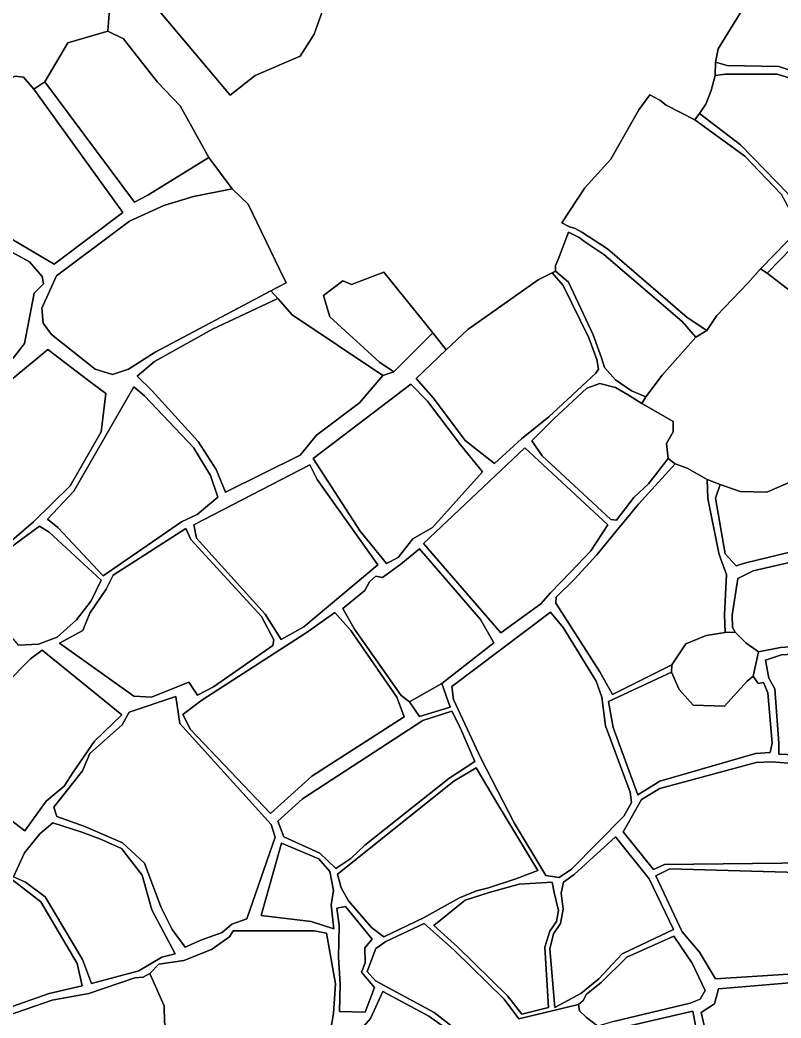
# Model space of a CAD drawing. Extents: x 542555 to 550520, y 1840485 to 1846995.
# Drawn here: x 549006.2 to 549126.2, y 1843764.8 to 1843922.2 of the extents above; entities that cross this region are included whole.
import ezdxf

# ---------------------------------------------------------------- set-up
doc = ezdxf.new("R2010")
doc.units = 0
doc.layers.add('Level 30', color=7, linetype='Continuous')

msp = doc.modelspace()

# ---------------------------------------------------------------- linework, layer by layer
at = {"layer": 'Level 30'}
for points in [[(549027.87, 1843923.97), (549039.65, 1843934.9), (549045.24, 1843930.68), (549053.9, 1843926.42), (549054.18, 1843924.35), (549052.6, 1843919.96), (549050.39, 1843916.44), (549043.28, 1843913.44), (549039.36, 1843910.34)], [(549039.65, 1843934.9), (549027.87, 1843923.97), (549039.36, 1843910.34), (549043.28, 1843913.44), (549050.39, 1843916.44), (549052.6, 1843919.96), (549054.18, 1843924.35), (549053.9, 1843926.42), (549045.24, 1843930.68)], [(549135.2, 1843912.94), (549132.82, 1843912.63), (549131.93, 1843913.51), (549128.88, 1843913.85), (549125.86, 1843914.86), (549117.75, 1843915.01), (549115.87, 1843915.53), (549116.29, 1843917.6), (549123.69, 1843929.6), (549125.87, 1843931.42), (549127.87, 1843930.18), (549134, 1843926.65), (549141.52, 1843918.55), (549137.9, 1843914.57)], [(549022.54, 1843919.18), (549027.9, 1843912.37), (549031.45, 1843908.61), (549035.99, 1843900.48), (549026.38, 1843894.54), (549024.26, 1843893.42), (549010.13, 1843912.41), (549013.78, 1843918.58), (549020.06, 1843920.4)], [(549008.41, 1843911.26), (549022.46, 1843891.79), (549011.59, 1843883.68), (549003.14, 1843888.68), (549000.16, 1843892.86), (549000.01, 1843893.31), (549000, 1843893.33), (548994.93, 1843907.58), (549005.41, 1843913.33), (549006.78, 1843913.16)], [(549151.96, 1843887.47), (549151.2, 1843884.9), (549146.91, 1843876.02), (549140.65, 1843881.83), (549131.66, 1843888.14), (549127.36, 1843894.75), (549119.84, 1843902.47), (549113.38, 1843907.45), (549114.35, 1843908.89), (549115.18, 1843911.04), (549115.82, 1843913.41), (549117.48, 1843913.61), (549125.61, 1843913.64), (549127.84, 1843912.97), (549129.31, 1843909.77), (549130.13, 1843906.54), (549131.8, 1843903.77), (549135.4, 1843899.61), (549147.84, 1843889.68)], [(549120.52, 1843900.69), (549126.26, 1843894.7), (549129.16, 1843889.28), (549123, 1843882.92), (549120.98, 1843880.65), (549116.11, 1843875.58), (549114.5, 1843873.23), (549111.42, 1843875.24), (549098.87, 1843886.07), (549094.79, 1843888.71), (549093.74, 1843889.3), (549092.89, 1843889.56), (549091.68, 1843890.21), (549095.26, 1843895.72), (549099.4, 1843900.22), (549103.8, 1843908.01), (549105.53, 1843910.36), (549107.11, 1843909.54), (549108.12, 1843908.74), (549112.61, 1843906.43)], [(549048.21, 1843880.73), (549045.79, 1843879.45), (549027.52, 1843869.78), (549023.33, 1843867.13), (549020.81, 1843866.26), (549018.05, 1843867.1), (549011.17, 1843872.56), (549009.9, 1843874.38), (549009.67, 1843876.75), (549011.98, 1843881.85), (549023.51, 1843890.46), (549028.89, 1843892.92), (549033.58, 1843894.34), (549039.7, 1843895.56), (549042.2, 1843893.15), (549047.14, 1843882.89)], [(549090.64, 1843882.57), (549090.66, 1843883.48), (549091.08, 1843884.43), (549092.7, 1843888.72), (549094.38, 1843887.85), (549095.29, 1843887.21), (549098.28, 1843885.2), (549110.64, 1843874.61), (549112.79, 1843872.16), (549107.49, 1843866.18), (549104.91, 1843862.77), (549102.64, 1843863.67), (549100.14, 1843865.44), (549098.39, 1843867.36), (549097.92, 1843868.91), (549096.59, 1843872.52), (549092.71, 1843880.85)], [(549146.07, 1843874.62), (549145.33, 1843872.94), (549140.77, 1843868.56), (549136.43, 1843872.69), (549124.03, 1843882.25), (549129.87, 1843888.23), (549131.54, 1843886.49), (549138.28, 1843881.57)], [(549007.73, 1843884.05), (549009.73, 1843881.73), (549009.95, 1843880.57), (549008.46, 1843879.11), (549006.93, 1843871.17), (549005.16, 1843868.85), (549000, 1843864.36), (548995.15, 1843860.15), (548984.82, 1843873.93), (548993.82, 1843882.42), (549000, 1843886.91), (549000, 1843886.9), (549001.02, 1843887.64)], [(549065.19, 1843866.69), (549062.89, 1843868.19), (549055.08, 1843875.34), (549054.08, 1843878.75), (549057.15, 1843881.06), (549058.49, 1843880.46), (549063.57, 1843882.4), (549071.29, 1843872.82)], [(549097.42, 1843867.12), (549097.02, 1843866.5), (549089.62, 1843859.61), (549085.32, 1843856.14), (549081.05, 1843852.25), (549076.39, 1843855.86), (549071.41, 1843862.52), (549068.69, 1843865.63), (549073.44, 1843870.16), (549076.81, 1843873.37), (549087.92, 1843881.2), (549090.14, 1843882.29), (549091.85, 1843880.31), (549095.9, 1843872.03), (549097.15, 1843868.62)], [(549046.86, 1843878.25), (549049.14, 1843875.69), (549063.42, 1843866.12), (549059.75, 1843861.79), (549052.96, 1843856.71), (549050.42, 1843853.53), (549038.6, 1843847.73), (549037.17, 1843851.31), (549034.33, 1843855.69), (549026.99, 1843863.74), (549024.68, 1843865.99), (549027.41, 1843868.32), (549036.56, 1843873.41)], [(549016.88, 1843865.43), (549019.76, 1843863.3), (549019, 1843857.23), (549014.12, 1843848.74), (549008.37, 1843843.03), (549001.04, 1843836.79), (549000, 1843836.24), (548998.54, 1843835.48), (548996.01, 1843835.44), (548992.15, 1843841.05), (548990.43, 1843843.8), (548987.51, 1843846.95), (548993.63, 1843852.6), (548997.87, 1843858.99), (549000, 1843861.17), (549001.49, 1843862.68), (549009.02, 1843868.88), (549010.61, 1843870.2)], [(549025.87, 1843862.92), (549033.58, 1843854.77), (549036.24, 1843850.34), (549037.4, 1843846.95), (549034.16, 1843844.17), (549031.7, 1843843.03), (549019.32, 1843834.53), (549012.19, 1843842.12), (549010.58, 1843843.44), (549014.7, 1843847.85), (549024.15, 1843864.31)], [(549033.58, 1843854.77), (549025.87, 1843862.92), (549024.15, 1843864.31), (549014.7, 1843847.85), (549010.58, 1843843.44), (549012.19, 1843842.12), (549019.32, 1843834.53), (549031.7, 1843843.03), (549034.16, 1843844.17), (549037.4, 1843846.95), (549036.24, 1843850.34)], [(549075.66, 1843855.17), (549079.15, 1843850.9), (549071.24, 1843842.15), (549068.17, 1843840.35), (549065.86, 1843837.41), (549064.03, 1843836.49), (549059.84, 1843841.59), (549052.45, 1843853.02), (549067.86, 1843864.73), (549070.5, 1843862.08)], [(549079.15, 1843850.9), (549075.66, 1843855.17), (549070.5, 1843862.08), (549067.86, 1843864.73), (549052.45, 1843853.02), (549059.84, 1843841.59), (549064.03, 1843836.49), (549065.86, 1843837.41), (549068.17, 1843840.35), (549071.24, 1843842.15)], [(549108.17, 1843855.37), (549108.43, 1843853.03), (549105.31, 1843849.03), (549103.01, 1843846.88), (549100.26, 1843843.29), (549099.37, 1843843.39), (549088.54, 1843853.43), (549086.93, 1843855.79), (549090.37, 1843859.26), (549095.6, 1843864.1), (549097.66, 1843864.85), (549100.11, 1843864.2), (549101.99, 1843863.11), (549104.25, 1843861.72), (549104.76, 1843861.42), (549109.23, 1843858.85), (549109.21, 1843857.21)], [(549085.84, 1843854.69), (549098.91, 1843842.54), (549096.23, 1843838.47), (549093.01, 1843835.12), (549089.89, 1843831.82), (549088.32, 1843830.11), (549082.05, 1843825.51), (549069.85, 1843839.63)], [(549098.91, 1843842.54), (549085.84, 1843854.69), (549069.85, 1843839.63), (549082.05, 1843825.51), (549088.32, 1843830.11), (549089.89, 1843831.82), (549093.01, 1843835.12), (549096.23, 1843838.47)], [(549059.55, 1843840.64), (549062.62, 1843836.28), (549050.95, 1843826.47), (549047.41, 1843824.51), (549044.86, 1843828.48), (549034.07, 1843840.45), (549033.65, 1843842.58), (549051.9, 1843852.04), (549053.06, 1843849.72)], [(549062.62, 1843836.28), (549059.55, 1843840.64), (549053.06, 1843849.72), (549051.9, 1843852.04), (549033.65, 1843842.58), (549034.07, 1843840.45), (549044.86, 1843828.48), (549047.41, 1843824.51), (549050.95, 1843826.47)], [(549116.41, 1843838.09), (549116.71, 1843837.15), (549117.64, 1843834.74), (549117.31, 1843828.39), (549117.39, 1843825.57), (549114.44, 1843825.1), (549111.19, 1843823.79), (549108.98, 1843820.49), (549099.62, 1843815.83), (549097.63, 1843819.39), (549090.72, 1843830.21), (549090.78, 1843831.17), (549093.59, 1843833.94), (549097.19, 1843837.82), (549100.2, 1843841.58), (549103.75, 1843845.84), (549109.51, 1843852.19), (549111.4, 1843851.49), (549114.58, 1843849.72), (549114.69, 1843846.71)], [(549119.14, 1843836.09), (549117.43, 1843837.98), (549115.9, 1843846.79), (549116.62, 1843848.92), (549119.77, 1843847.8), (549123.97, 1843847.73), (549128.32, 1843849.61), (549129.69, 1843847.85), (549131.06, 1843841.63), (549131.29, 1843839.16), (549120.47, 1843836.53)], [(549000, 1843833.62), (549000.19, 1843833.97), (549005.32, 1843839.43), (549009.3, 1843842.38), (549010.8, 1843841.4), (549019.02, 1843833.83), (549017.45, 1843830.58), (549015.11, 1843827.6), (549012.06, 1843824.87), (549009.14, 1843823.74), (549006, 1843823.59), (549000.18, 1843830.48), (549000, 1843830.78), (548999.18, 1843832.18)], [(549046.08, 1843823.53), (549036.74, 1843817), (549034.23, 1843815.69), (549032.82, 1843817.76), (549026.97, 1843815.38), (549024.19, 1843815.55), (549012.45, 1843823.93), (549016.15, 1843825.91), (549017.22, 1843828.64), (549019.82, 1843832.41), (549020.9, 1843834.61), (549032.37, 1843841.99), (549033.18, 1843840.23), (549044.3, 1843828.09), (549046.26, 1843824.44)], [(549036.74, 1843817), (549046.08, 1843823.53), (549046.26, 1843824.44), (549044.3, 1843828.09), (549033.18, 1843840.23), (549032.37, 1843841.99), (549020.9, 1843834.61), (549019.82, 1843832.41), (549017.22, 1843828.64), (549016.15, 1843825.91), (549012.45, 1843823.93), (549024.19, 1843815.55), (549026.97, 1843815.38), (549032.82, 1843817.76), (549034.23, 1843815.69)], [(549144.79, 1843838.56), (549144.99, 1843833.22), (549144.54, 1843826.85), (549141.01, 1843824.28), (549126.16, 1843823.21), (549122.69, 1843822.53), (549120.66, 1843823.98), (549118.97, 1843825.62), (549118.56, 1843826.37), (549118.49, 1843828.3), (549119.42, 1843834.1), (549121.85, 1843835.3), (549132.35, 1843837.74), (549137.03, 1843839.1)], [(549069.21, 1843838.78), (549078.81, 1843827.62), (549080.94, 1843823.97), (549072.75, 1843817.54), (549067.66, 1843814.67), (549066.33, 1843815.68), (549058.96, 1843826.11), (549057.14, 1843829.35), (549060.58, 1843832.21), (549061.33, 1843833.57), (549062.33, 1843834.46), (549063.39, 1843834.25), (549066.27, 1843836.38)], [(549078.81, 1843827.62), (549069.21, 1843838.78), (549066.27, 1843836.38), (549063.39, 1843834.25), (549062.33, 1843834.46), (549061.33, 1843833.57), (549060.58, 1843832.21), (549057.14, 1843829.35), (549058.96, 1843826.11), (549066.33, 1843815.68), (549067.66, 1843814.67), (549069.2, 1843812.32), (549074.03, 1843813.84), (549072.75, 1843817.54), (549080.94, 1843823.97)], [(549051.33, 1843825.54), (549055.88, 1843828.76), (549058.36, 1843825.88), (549065.66, 1843815.37), (549066.78, 1843812.27), (549052.22, 1843802.94), (549045.71, 1843797.03), (549033.13, 1843810.27), (549031.9, 1843812.64), (549034.91, 1843814.92)], [(549055.88, 1843828.76), (549051.33, 1843825.54), (549034.91, 1843814.92), (549031.9, 1843812.64), (549033.13, 1843810.27), (549045.71, 1843797.03), (549052.22, 1843802.94), (549066.78, 1843812.27), (549065.66, 1843815.37), (549058.36, 1843825.88)], [(549097.06, 1843817.9), (549097.96, 1843815.41), (549098.54, 1843810.89), (549102.45, 1843800.39), (549102.64, 1843798.78), (549101.44, 1843796.61), (549093.18, 1843788.27), (549091.23, 1843786.96), (549089.11, 1843787.26), (549084.16, 1843795.55), (549078.86, 1843805.76), (549074.57, 1843815.02), (549074.31, 1843817.08), (549089.89, 1843828.79), (549091.87, 1843826.36)], [(549097.96, 1843815.41), (549097.06, 1843817.9), (549091.87, 1843826.36), (549089.89, 1843828.79), (549074.31, 1843817.08), (549074.57, 1843815.02), (549078.86, 1843805.76), (549084.16, 1843795.55), (549089.11, 1843787.26), (549091.23, 1843786.96), (549093.18, 1843788.27), (549101.44, 1843796.61), (549102.64, 1843798.78), (549102.45, 1843800.39), (549098.54, 1843810.89)], [(549122.69, 1843822.53), (549121.81, 1843818.7), (549120.87, 1843817.94), (549117.31, 1843813.95), (549112.39, 1843814.11), (549110.16, 1843816.61), (549108.96, 1843819.35), (549108.98, 1843820.49), (549111.19, 1843823.79), (549114.44, 1843825.1), (549117.39, 1843825.57), (549118.97, 1843825.62), (549120.66, 1843823.98)], [(549000, 1843813.52), (549007.88, 1843821.46), (549009.69, 1843822.82), (549022.26, 1843812.63), (549017.96, 1843808.47), (549014.62, 1843803.57), (549013.19, 1843801.37), (549010.35, 1843798.97), (549007, 1843794.29), (549004.7, 1843796.06), (549000, 1843800.62), (548998.72, 1843801.86), (548996.58, 1843805.54), (548994.35, 1843807.95), (548996.35, 1843809.84)], [(549143.27, 1843822.97), (549144.55, 1843821.2), (549144.36, 1843805.82), (549132.27, 1843806.12), (549125.87, 1843806.38), (549125.85, 1843808.16), (549125.23, 1843816.68), (549124.32, 1843818.41), (549123.78, 1843821.2), (549126.28, 1843822.07), (549139.55, 1843822.88)], [(549144.55, 1843821.2), (549143.27, 1843822.97), (549139.55, 1843822.88), (549126.28, 1843822.07), (549123.78, 1843821.2), (549124.32, 1843818.41), (549125.23, 1843816.68), (549125.85, 1843808.16), (549125.87, 1843806.38), (549132.27, 1843806.12), (549144.36, 1843805.82)], [(549124.13, 1843816.05), (549124.83, 1843808.12), (549124.49, 1843806.64), (549122.2, 1843806.49), (549107.13, 1843802.12), (549103.66, 1843799.99), (549099.76, 1843810.62), (549099.01, 1843814.7), (549108.96, 1843819.35), (549110.16, 1843816.61), (549112.39, 1843814.11), (549117.31, 1843813.95), (549120.87, 1843817.94), (549121.81, 1843818.7), (549122.6, 1843817.56), (549123.43, 1843817.72)], [(549072.75, 1843817.54), (549074.03, 1843813.84), (549069.2, 1843812.32), (549067.66, 1843814.67)], [(549031.43, 1843811.24), (549045.82, 1843795.32), (549046.43, 1843793.31), (549042, 1843780.46), (549039.64, 1843779.59), (549038.09, 1843778.29), (549034.71, 1843777.07), (549032.24, 1843775.95), (549030.24, 1843778.75), (549028.41, 1843782.33), (549025.83, 1843789.22), (549022.4, 1843792.42), (549016.47, 1843794.98), (549012.02, 1843796.59), (549011.54, 1843798.06), (549016.06, 1843803.8), (549017.22, 1843806.5), (549022.33, 1843811.02), (549023.43, 1843813), (549030.77, 1843815.51)], [(549045.82, 1843795.32), (549031.43, 1843811.24), (549030.77, 1843815.51), (549023.43, 1843813), (549022.33, 1843811.02), (549017.22, 1843806.5), (549016.06, 1843803.8), (549011.54, 1843798.06), (549012.02, 1843796.59), (549016.47, 1843794.98), (549022.4, 1843792.42), (549025.83, 1843789.22), (549028.41, 1843782.33), (549030.24, 1843778.75), (549032.24, 1843775.95), (549034.71, 1843777.07), (549038.09, 1843778.29), (549039.64, 1843779.59), (549042, 1843780.46), (549046.43, 1843793.31)], [(549075.52, 1843810.81), (549077.93, 1843805.26), (549073.83, 1843802.58), (549060.6, 1843792.04), (549058.38, 1843789.97), (549056.02, 1843788.37), (549053.52, 1843790.81), (549047.83, 1843793.36), (549046.85, 1843795.85), (549050.78, 1843799.36), (549069.76, 1843811.7), (549074.3, 1843813.17)], [(549077.93, 1843805.26), (549075.52, 1843810.81), (549074.3, 1843813.17), (549069.76, 1843811.7), (549050.78, 1843799.36), (549046.85, 1843795.85), (549047.83, 1843793.36), (549053.52, 1843790.81), (549056.02, 1843788.37), (549058.38, 1843789.97), (549060.6, 1843792.04), (549073.83, 1843802.58)], [(549131.39, 1843802.84), (549130.99, 1843789.28), (549107.85, 1843788.99), (549106.13, 1843788.21), (549101.32, 1843794.17), (549102.09, 1843795.5), (549104.22, 1843799.28), (549107.12, 1843800.97), (549122.29, 1843805.1), (549124.78, 1843805.17), (549131.26, 1843804.68)], [(549130.99, 1843789.28), (549131.39, 1843802.84), (549131.26, 1843804.68), (549124.78, 1843805.17), (549122.29, 1843805.1), (549107.12, 1843800.97), (549104.22, 1843799.28), (549102.09, 1843795.5), (549101.32, 1843794.17), (549106.13, 1843788.21), (549107.85, 1843788.99)], [(549084.42, 1843786.76), (549080.11, 1843785.34), (549078.18, 1843784.84), (549075.5, 1843783.74), (549069.83, 1843780.61), (549063.6, 1843777.61), (549061.63, 1843779.08), (549058.04, 1843783.29), (549056.84, 1843785.3), (549056.3, 1843787.48), (549074.63, 1843802.13), (549078.15, 1843804.24), (549081.5, 1843798.56), (549087.85, 1843788.04)], [(549080.11, 1843785.34), (549084.42, 1843786.76), (549087.85, 1843788.04), (549081.5, 1843798.56), (549078.15, 1843804.24), (549074.63, 1843802.13), (549056.3, 1843787.48), (549056.84, 1843785.3), (549058.04, 1843783.29), (549061.63, 1843779.08), (549063.6, 1843777.61), (549069.83, 1843780.61), (549075.5, 1843783.74), (549078.18, 1843784.84)], [(549024.97, 1843772.26), (549017.5, 1843770.22), (549016.1, 1843774), (549010.2, 1843783.9), (549007.09, 1843786.23), (549005.21, 1843787.07), (549006.95, 1843790.85), (549009.35, 1843793.84), (549011.39, 1843795.56), (549015.96, 1843794.08), (549018.8, 1843793.04), (549022.22, 1843791.53), (549025.48, 1843787.3), (549026.99, 1843781.88), (549030.69, 1843774.93), (549028.56, 1843774.39)], [(549017.5, 1843770.22), (549024.97, 1843772.26), (549028.56, 1843774.39), (549030.69, 1843774.93), (549026.99, 1843781.88), (549025.48, 1843787.3), (549022.22, 1843791.53), (549018.8, 1843793.04), (549015.96, 1843794.08), (549011.39, 1843795.56), (549009.35, 1843793.84), (549006.95, 1843790.85), (549005.21, 1843787.07), (549007.09, 1843786.23), (549010.2, 1843783.9), (549016.1, 1843774)], [(549101.18, 1843774.93), (549097.5, 1843771), (549094.63, 1843768.65), (549090.53, 1843766.45), (549089.79, 1843775.69), (549090.34, 1843778.06), (549091.47, 1843779.71), (549091.85, 1843781.97), (549091.56, 1843784.47), (549091.92, 1843786.2), (549093.62, 1843787.41), (549100.13, 1843793.37), (549105.44, 1843786.77), (549109.28, 1843778.73)], [(549097.5, 1843771), (549101.18, 1843774.93), (549109.28, 1843778.73), (549105.44, 1843786.77), (549100.13, 1843793.37), (549093.62, 1843787.41), (549091.92, 1843786.2), (549091.56, 1843784.47), (549091.85, 1843781.97), (549091.47, 1843779.71), (549090.34, 1843778.06), (549089.79, 1843775.69), (549090.53, 1843766.45), (549094.63, 1843768.65)], [(549055.71, 1843778.88), (549052.11, 1843780), (549044.26, 1843780.94), (549047.44, 1843792.36), (549053.36, 1843789.88), (549055.05, 1843787.89), (549055.67, 1843784.9), (549055.28, 1843782.62)], [(549052.11, 1843780), (549055.71, 1843778.88), (549055.28, 1843782.62), (549055.67, 1843784.9), (549055.05, 1843787.89), (549053.36, 1843789.88), (549047.44, 1843792.36), (549044.26, 1843780.94)], [(549147.47, 1843772.89), (549146.3, 1843772.92), (549115.89, 1843770.99), (549113.36, 1843775.16), (549110.61, 1843778.41), (549106.49, 1843787.21), (549108.71, 1843788.3), (549140, 1843787.43), (549142.52, 1843786.45), (549144.57, 1843785.6), (549145.65, 1843783.99), (549146.26, 1843782.2), (549148.03, 1843775.32), (549148.06, 1843773.66)], [(549146.3, 1843772.92), (549147.47, 1843772.89), (549148.06, 1843773.66), (549148.03, 1843775.32), (549146.26, 1843782.2), (549145.65, 1843783.99), (549144.57, 1843785.6), (549142.52, 1843786.45), (549140, 1843787.43), (549108.71, 1843788.3), (549106.49, 1843787.21), (549110.61, 1843778.41), (549113.36, 1843775.16), (549115.89, 1843770.99)], [(549016.03, 1843769.85), (549010.83, 1843768.66), (549002.1, 1843765.61), (548999.11, 1843766.45), (548997.87, 1843769.1), (548997.68, 1843772.55), (548998.48, 1843777.76), (548999.7, 1843780.28), (549000, 1843780.65), (549004.9, 1843786.69), (549009.52, 1843783.14), (549015.22, 1843773.38)], [(549090.13, 1843786.2), (549090.47, 1843784.61), (549091.12, 1843781.77), (549090.83, 1843780.02), (549089.77, 1843778.51), (549088.97, 1843775.95), (549089.57, 1843766.48), (549085.33, 1843765.42), (549083.1, 1843768.28), (549075.18, 1843776), (549071.47, 1843779.37), (549075.89, 1843782.98), (549076.41, 1843783.37), (549080.2, 1843784.6), (549084.94, 1843785.88)], [(549090.47, 1843784.61), (549090.13, 1843786.2), (549084.94, 1843785.88), (549080.2, 1843784.6), (549076.41, 1843783.37), (549075.89, 1843782.98), (549071.47, 1843779.37), (549075.18, 1843776), (549083.1, 1843768.28), (549085.33, 1843765.42), (549089.57, 1843766.48), (549088.97, 1843775.95), (549089.77, 1843778.51), (549090.83, 1843780.02), (549091.12, 1843781.77)], [(549060.09, 1843772.05), (549062.11, 1843769.63), (549060.64, 1843765.7), (549056.58, 1843765.85), (549056.68, 1843770.19), (549056.42, 1843774.34), (549056.56, 1843779.37), (549056.17, 1843782.11), (549057.56, 1843782.4), (549061.73, 1843777.23), (549060.6, 1843775.87), (549060.64, 1843773.51)], [(549062.11, 1843769.63), (549060.09, 1843772.05), (549060.64, 1843773.51), (549060.6, 1843775.87), (549061.73, 1843777.23), (549057.56, 1843782.4), (549056.17, 1843782.11), (549056.56, 1843779.37), (549056.42, 1843774.34), (549056.68, 1843770.19), (549056.58, 1843765.85), (549060.64, 1843765.7)], [(549097.75, 1843762.52), (549099.99, 1843749.96), (549096.3, 1843747.92), (549092.48, 1843745.64), (549088.77, 1843744.2), (549086.16, 1843750.09), (549082.23, 1843757.16), (549079.46, 1843760.04), (549076.05, 1843762.16), (549071.5, 1843765.68), (549062.27, 1843770.64), (549060.94, 1843772.12), (549062.35, 1843775.75), (549063.89, 1843776.87), (549069.95, 1843779.69), (549074.72, 1843775.46), (549082.57, 1843767.75), (549084.86, 1843764.67), (549094.29, 1843766.94), (549094.44, 1843765.93), (549095.52, 1843764.88), (549097.32, 1843763.5)], [(549055.64, 1843765.49), (549054.71, 1843760), (549048.03, 1843758.85), (549045.47, 1843760.06), (549039.11, 1843761.16), (549035.11, 1843761.93), (549032.62, 1843761.82), (549029.4, 1843762.22), (549029.03, 1843764.12), (549028.96, 1843766.71), (549026.71, 1843771.82), (549028.13, 1843773.31), (549032.04, 1843773.89), (549036.43, 1843775.6), (549039.23, 1843777.6), (549039.81, 1843778.55), (549052.6, 1843778.57), (549054.57, 1843778.2), (549055.98, 1843770.18)], [(549109.31, 1843777.7), (549112.23, 1843773.43), (549114.28, 1843769.12), (549113.45, 1843767.75), (549111.89, 1843767.15), (549099.81, 1843764.27), (549097.32, 1843763.5), (549095.52, 1843764.88), (549094.44, 1843765.93), (549094.29, 1843766.94), (549095.03, 1843767.55), (549095.53, 1843768.57), (549097.84, 1843770.39), (549101.93, 1843774.4)], [(549029.51, 1843758.58), (549028.68, 1843757.44), (549018.1, 1843753.03), (549009.15, 1843753.86), (549007.08, 1843753.51), (549005.65, 1843756.23), (549002.73, 1843764.69), (549011.31, 1843767.62), (549017.06, 1843768.69), (549024.32, 1843771.11), (549025.66, 1843771.22), (549026.71, 1843771.82), (549028.96, 1843766.71), (549029.03, 1843764.12), (549029.4, 1843762.22), (549030.31, 1843760.82)], [(549150.82, 1843769.76), (549152.89, 1843766.37), (549151.97, 1843762.13), (549151.99, 1843758.45), (549144.23, 1843758.87), (549120.12, 1843751.77), (549114.73, 1843760.88), (549113.65, 1843765.67), (549115.73, 1843767.03), (549116.37, 1843769.38), (549146.31, 1843771.91), (549148.99, 1843771.75)], [(549152.89, 1843766.37), (549150.82, 1843769.76), (549148.99, 1843771.75), (549146.31, 1843771.91), (549116.37, 1843769.38), (549115.73, 1843767.03), (549113.65, 1843765.67), (549114.73, 1843760.88), (549120.12, 1843751.77), (549144.23, 1843758.87), (549151.99, 1843758.45), (549151.97, 1843762.13)], [(549078.97, 1843759.19), (549081.22, 1843756.85), (549085.58, 1843749.39), (549087.69, 1843743.74), (549081.41, 1843741.24), (549076.72, 1843738.92), (549075.05, 1843741.42), (549066.46, 1843753.67), (549060.38, 1843760.55), (549060.36, 1843763.45), (549061.48, 1843764.7), (549063.44, 1843768.99), (549070.71, 1843765.07)], [(549081.22, 1843756.85), (549078.97, 1843759.19), (549070.71, 1843765.07), (549063.44, 1843768.99), (549061.48, 1843764.7), (549060.36, 1843763.45), (549060.38, 1843760.55), (549066.46, 1843753.67), (549075.05, 1843741.42), (549076.72, 1843738.92), (549081.41, 1843741.24), (549087.69, 1843743.74), (549085.58, 1843749.39)], [(549113.08, 1843761.69), (549118.01, 1843751.95), (549105.85, 1843746.87), (549102.86, 1843746.38), (549099.99, 1843749.96), (549097.75, 1843762.52), (549112.31, 1843765.86)]]:
    msp.add_lwpolyline(points, close=True, dxfattribs=at)
for points in [[(549020.71, 1843928.71), (549020.06, 1843920.4), (549013.78, 1843918.58), (549010.13, 1843912.41), (549008.41, 1843911.26), (549006.78, 1843913.16), (549005.41, 1843913.33)], [(549123.69, 1843929.6), (549116.29, 1843917.6), (549115.87, 1843915.53), (549115.82, 1843913.41), (549115.18, 1843911.04), (549114.35, 1843908.89), (549113.38, 1843907.45), (549112.61, 1843906.43), (549108.12, 1843908.74), (549107.11, 1843909.54), (549105.53, 1843910.36), (549103.8, 1843908.01), (549099.4, 1843900.22), (549095.26, 1843895.72), (549091.68, 1843890.21), (549092.89, 1843889.56), (549093.74, 1843889.3), (549094.79, 1843888.71), (549098.87, 1843886.07), (549111.42, 1843875.24), (549114.5, 1843873.23), (549112.79, 1843872.16), (549110.64, 1843874.61), (549098.28, 1843885.2), (549095.29, 1843887.21), (549094.38, 1843887.85), (549092.7, 1843888.72), (549091.08, 1843884.43), (549090.66, 1843883.48), (549090.64, 1843882.57), (549090.14, 1843882.29), (549087.92, 1843881.2), (549076.81, 1843873.37), (549073.44, 1843870.16), (549071.29, 1843872.82), (549063.57, 1843882.4), (549058.49, 1843880.46), (549057.15, 1843881.06), (549054.08, 1843878.75), (549055.08, 1843875.34), (549062.89, 1843868.19), (549065.19, 1843866.69), (549063.42, 1843866.12), (549049.14, 1843875.69), (549046.86, 1843878.25), (549045.79, 1843879.45), (549048.21, 1843880.73), (549047.14, 1843882.89), (549042.2, 1843893.15), (549039.7, 1843895.56), (549035.99, 1843900.48), (549031.45, 1843908.61), (549027.9, 1843912.37), (549022.54, 1843919.18), (549020.06, 1843920.4), (549020.71, 1843928.71)], [(549127.84, 1843912.97), (549125.61, 1843913.64), (549117.48, 1843913.61), (549115.82, 1843913.41), (549115.87, 1843915.53), (549117.75, 1843915.01), (549125.86, 1843914.86), (549128.88, 1843913.85)], [(549003.14, 1843888.68), (549011.59, 1843883.68), (549022.46, 1843891.79), (549008.41, 1843911.26), (549010.13, 1843912.41), (549024.26, 1843893.42), (549026.38, 1843894.54), (549035.99, 1843900.48), (549039.7, 1843895.56), (549033.58, 1843894.34), (549028.89, 1843892.92), (549023.51, 1843890.46), (549011.98, 1843881.85), (549009.67, 1843876.75), (549009.9, 1843874.38), (549011.17, 1843872.56), (549018.05, 1843867.1), (549020.81, 1843866.26), (549023.33, 1843867.13), (549027.52, 1843869.78), (549045.79, 1843879.45), (549046.86, 1843878.25), (549036.56, 1843873.41), (549027.41, 1843868.32), (549024.68, 1843865.99), (549026.99, 1843863.74), (549034.33, 1843855.69), (549037.17, 1843851.31), (549038.6, 1843847.73), (549050.42, 1843853.53), (549052.96, 1843856.71), (549059.75, 1843861.79), (549063.42, 1843866.12), (549065.19, 1843866.69), (549071.29, 1843872.82), (549073.44, 1843870.16), (549068.69, 1843865.63), (549071.41, 1843862.52), (549076.39, 1843855.86), (549081.05, 1843852.25), (549085.32, 1843856.14), (549089.62, 1843859.61), (549097.02, 1843866.5), (549097.42, 1843867.12), (549097.15, 1843868.62), (549095.9, 1843872.03), (549091.85, 1843880.31), (549090.14, 1843882.29), (549090.64, 1843882.57), (549092.71, 1843880.85), (549096.59, 1843872.52), (549097.92, 1843868.91), (549098.39, 1843867.36), (549100.14, 1843865.44), (549102.64, 1843863.67), (549104.91, 1843862.77), (549104.25, 1843861.72), (549101.99, 1843863.11), (549100.11, 1843864.2), (549097.66, 1843864.85), (549095.6, 1843864.1), (549090.37, 1843859.26), (549086.93, 1843855.79), (549088.54, 1843853.43), (549099.37, 1843843.39), (549100.26, 1843843.29), (549103.01, 1843846.88), (549105.31, 1843849.03), (549108.43, 1843853.03), (549109.51, 1843852.19), (549103.75, 1843845.84), (549100.2, 1843841.58), (549097.19, 1843837.82), (549093.59, 1843833.94), (549090.78, 1843831.17), (549090.72, 1843830.21), (549097.63, 1843819.39), (549099.62, 1843815.83), (549108.98, 1843820.49), (549108.96, 1843819.35), (549099.01, 1843814.7), (549099.76, 1843810.62), (549103.66, 1843799.99), (549107.13, 1843802.12), (549122.2, 1843806.49), (549124.49, 1843806.64), (549124.83, 1843808.12), (549124.13, 1843816.05), (549123.43, 1843817.72), (549122.6, 1843817.56), (549121.81, 1843818.7), (549122.69, 1843822.53), (549126.16, 1843823.21), (549141.01, 1843824.28)], [(549126.26, 1843894.7), (549120.52, 1843900.69), (549112.61, 1843906.43), (549113.38, 1843907.45), (549119.84, 1843902.47), (549127.36, 1843894.75)], [(549129.87, 1843888.23), (549124.03, 1843882.25), (549123, 1843882.92), (549129.16, 1843889.28)], [(549005.16, 1843868.85), (549006.93, 1843871.17), (549008.46, 1843879.11), (549009.95, 1843880.57), (549009.73, 1843881.73), (549007.73, 1843884.05), (549001.02, 1843887.64)], [(549128.32, 1843849.61), (549123.97, 1843847.73), (549119.77, 1843847.8), (549116.62, 1843848.92), (549114.58, 1843849.72), (549111.4, 1843851.49), (549109.51, 1843852.19), (549108.43, 1843853.03), (549108.17, 1843855.37), (549109.21, 1843857.21), (549109.23, 1843858.85), (549104.76, 1843861.42), (549104.25, 1843861.72), (549104.91, 1843862.77), (549107.49, 1843866.18), (549112.79, 1843872.16), (549114.5, 1843873.23), (549116.11, 1843875.58), (549120.98, 1843880.65), (549123, 1843882.92), (549124.03, 1843882.25), (549136.43, 1843872.69)], [(549001.04, 1843836.79), (549008.37, 1843843.03), (549014.12, 1843848.74), (549019, 1843857.23), (549019.76, 1843863.3), (549016.88, 1843865.43), (549010.61, 1843870.2), (549009.02, 1843868.88), (549001.49, 1843862.68)], [(549132.35, 1843837.74), (549121.85, 1843835.3), (549119.42, 1843834.1), (549118.49, 1843828.3), (549118.56, 1843826.37), (549118.97, 1843825.62), (549117.39, 1843825.57), (549117.31, 1843828.39), (549117.64, 1843834.74), (549116.71, 1843837.15), (549116.41, 1843838.09), (549114.69, 1843846.71), (549114.58, 1843849.72), (549116.62, 1843848.92), (549115.9, 1843846.79), (549117.43, 1843837.98), (549119.14, 1843836.09), (549120.47, 1843836.53), (549131.29, 1843839.16)], [(549006, 1843823.59), (549009.14, 1843823.74), (549012.06, 1843824.87), (549015.11, 1843827.6), (549017.45, 1843830.58), (549019.02, 1843833.83), (549010.8, 1843841.4), (549009.3, 1843842.38), (549005.32, 1843839.43)], [(549004.7, 1843796.06), (549007, 1843794.29), (549010.35, 1843798.97), (549013.19, 1843801.37), (549014.62, 1843803.57), (549017.96, 1843808.47), (549022.26, 1843812.63), (549009.69, 1843822.82), (549007.88, 1843821.46), (549000, 1843813.52)], [(549002.1, 1843765.61), (549010.83, 1843768.66), (549016.03, 1843769.85), (549015.22, 1843773.38), (549009.52, 1843783.14), (549004.9, 1843786.69)], [(549099.81, 1843764.27), (549111.89, 1843767.15), (549113.45, 1843767.75), (549114.28, 1843769.12), (549112.23, 1843773.43), (549109.31, 1843777.7), (549101.93, 1843774.4), (549097.84, 1843770.39), (549095.53, 1843768.57), (549095.03, 1843767.55), (549094.29, 1843766.94), (549084.86, 1843764.67), (549082.57, 1843767.75), (549074.72, 1843775.46), (549069.95, 1843779.69), (549063.89, 1843776.87), (549062.35, 1843775.75), (549060.94, 1843772.12), (549062.27, 1843770.64), (549071.5, 1843765.68), (549076.05, 1843762.16)], [(549054.71, 1843760), (549055.64, 1843765.49), (549055.98, 1843770.18), (549054.57, 1843778.2), (549052.6, 1843778.57), (549039.81, 1843778.55), (549039.23, 1843777.6), (549036.43, 1843775.6), (549032.04, 1843773.89), (549028.13, 1843773.31), (549026.71, 1843771.82), (549025.66, 1843771.22), (549024.32, 1843771.11), (549017.06, 1843768.69), (549011.31, 1843767.62), (549002.73, 1843764.69)], [(549113.08, 1843761.69), (549112.31, 1843765.86), (549097.75, 1843762.52)]]:
    msp.add_lwpolyline(points, dxfattribs=at)

doc.saveas('drawing.dxf')
